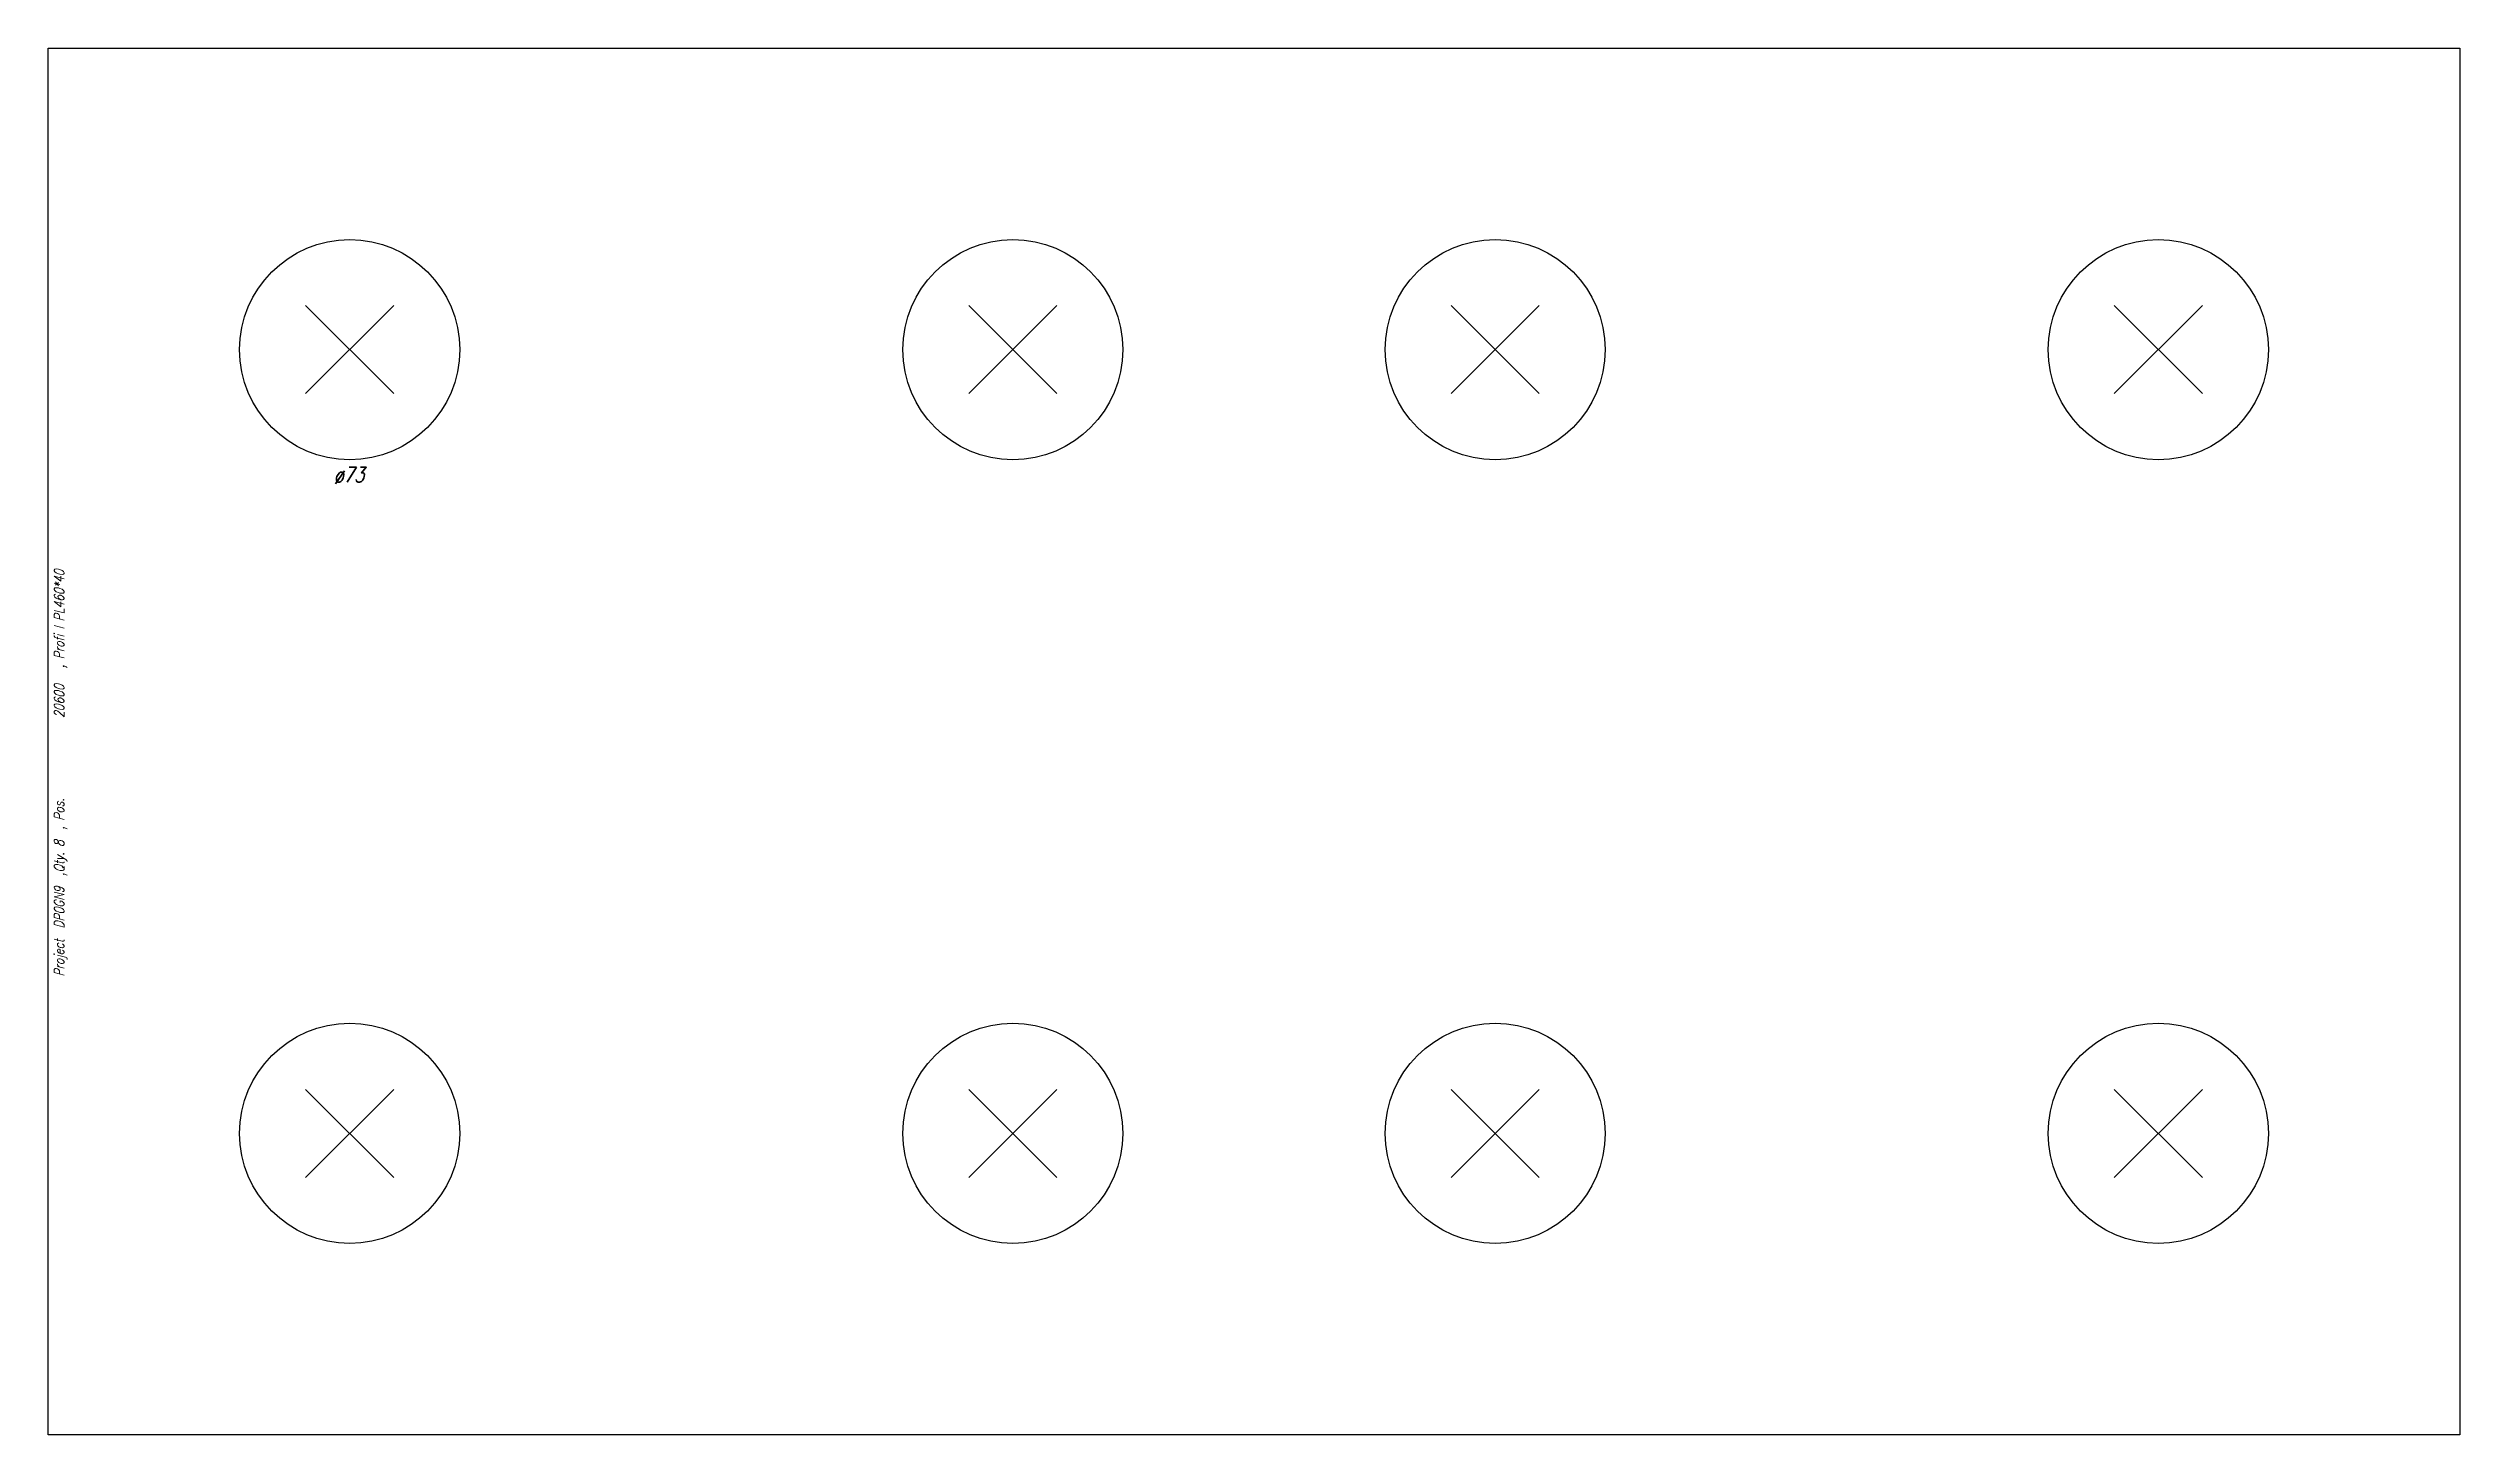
# Model space of a CAD drawing. Extents: x 0 to 800, y -230 to 230.
import ezdxf

# ---------------------------------------------------------------- set-up
doc = ezdxf.new("R2010")
doc.units = 0
doc.header["$LTSCALE"] = 10
for name, color, linetype in [('BEZ_SCHRAUBEN', 7, 'CONTINUOUS'), ('SCHRAUBEN', 7, 'CONTINUOUS'), ('TEILE', 7, 'CONTINUOUS'), ('UNTERSCHRIFT', 7, 'CONTINUOUS')]:
    doc.layers.add(name, color=color, linetype=linetype)
doc.styles.get("Standard").update_dxf_attribs({"font": 'ROMANS'})

msp = doc.modelspace()

# ---------------------------------------------------------------- linework, layer by layer
at = {"layer": 'SCHRAUBEN', "color": 6}
for p, q in [((114.599998, 144.599899), (85.400002, 115.399902)), ((85.400002, 144.599899), (114.599998, 115.399902)), ((334.604553, 144.599899), (305.404602, 115.399902)), ((305.404602, 144.599899), (334.604553, 115.399902)), ((494.617554, 144.599899), (465.417542, 115.399902)), ((465.417542, 144.599899), (494.617554, 115.399902)), ((714.603027, 144.599899), (685.403076, 115.399902)), ((685.403076, 144.599899), (714.603027, 115.399902)), ((114.599998, -115.399902), (85.400002, -144.599899)), ((85.400002, -115.399902), (114.599998, -144.599899)), ((334.604553, -115.399902), (305.404602, -144.599899)), ((305.404602, -115.399902), (334.604553, -144.599899)), ((494.617554, -115.399902), (465.417542, -144.599899)), ((465.417542, -115.399902), (494.617554, -144.599899)), ((714.603027, -115.399902), (685.403076, -144.599899)), ((685.403076, -115.399902), (714.603027, -144.599899))]:
    msp.add_line(p, q, dxfattribs=at)
at = {"layer": 'SCHRAUBEN', "color": 4}
for centre, radius in [((100, 129.999908), 36.5), ((320.004578, 129.999908), 36.5), ((480.017548, 129.999908), 36.500031), ((700.003052, 129.999908), 36.5), ((100, -129.999908), 36.5), ((320.004578, -129.999908), 36.5), ((480.017548, -129.999908), 36.500031), ((700.003052, -129.999908), 36.5)]:
    msp.add_circle(centre, radius, dxfattribs=at)
at = {"layer": 'TEILE', "color": 2}
for p, q in [((0, 230), (800.003052, 230)), ((0, -230), (0, 230)), ((800.003052, 230), (800.003052, -230)), ((800.003052, -230), (0, -230))]:
    msp.add_line(p, q, dxfattribs=at)

# ---------------------------------------------------------------- texts
at = {"layer": 'BEZ_SCHRAUBEN', "color": 2, "oblique": 15, "width": 0.8}
msp.add_text(' ø73', height=5, dxfattribs=at).set_placement((92, 85.999916))
at = {"layer": 'UNTERSCHRIFT', "color": 2, "oblique": 15, "width": 0.8}
for s, p in [('  , Profi l PL460*40', (5.25, 20.799997)), ('20600', (5.25, 7.799996)), ('Project  DP0GN9  ,Qty. 8  , Pos. ', (5.25, -78))]:
    msp.add_text(s, height=3.25, rotation=89.999931, dxfattribs=at).set_placement(p)

doc.saveas('drawing.dxf')
